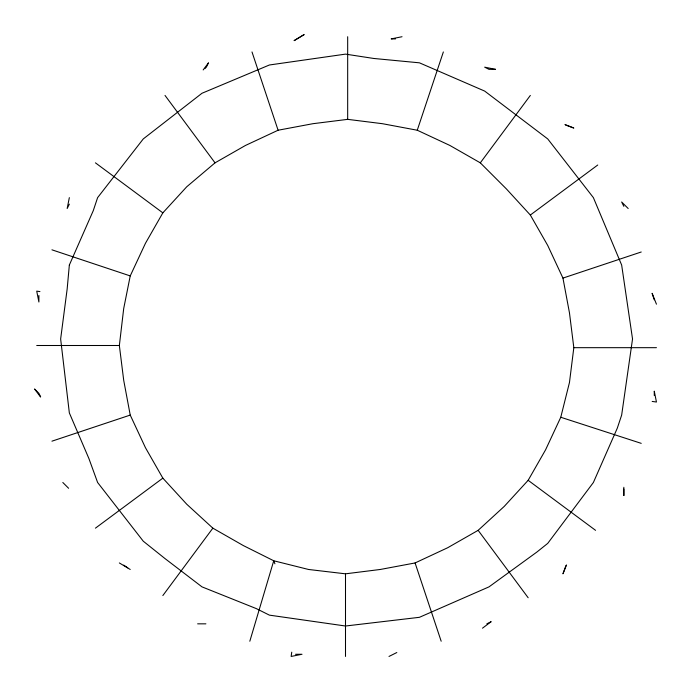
<?xml version="1.0" encoding="UTF-8"?>
<svg xmlns="http://www.w3.org/2000/svg" width="691" height="691" viewBox="0 0 691 691"><rect width="100%" height="100%" fill="white"/><g stroke="black" fill="none" stroke-linecap="round" stroke-linejoin="round"><path stroke-width="1.04" d="M623.835 489.012L623.835 495.542L623.835 487.276M119.353 345.5L123.706 308.531L130.228 275.916L145.447 243.301L162.843 212.854L186.76 186.76L215.031 162.843L245.478 145.447L278.093 130.228L312.885 123.706L347.677 119.353L382.469 123.706L417.26 130.228L449.876 145.447L480.314 162.843L506.408 188.937L530.334 215.031L547.73 245.478L562.949 278.093L569.47 312.885L573.824 347.677L569.47 382.469L560.772 417.26L545.553 449.876L528.157 480.314L504.24 506.408L478.146 530.334L447.699 547.73L415.084 562.949L380.292 569.47L345.5 573.824L308.531 569.47L273.74 560.772L243.301 545.553L212.854 528.157L186.76 504.24L162.843 478.146L145.447 447.699L130.228 415.084L123.706 380.292L119.353 345.5L36.727 345.5M291.749 652.174L291.136 656.45L302.01 654.273L295.489 654.273M69.342 197.635L67.165 208.509L69.342 204.156M249.822 641.231L273.74 560.772L274.914 563.787M417.26 130.228L443.354 51.946M566.508 564.927L562.949 573.824L565.989 565.558M480.314 162.843L530.334 95.436M162.843 595.564L212.854 528.157M203.171 69.938L208.509 62.821L206.333 67.165L204.881 68.616M482.491 628.179L491.189 621.658L486.844 623.835M95.436 528.157L162.843 478.146M530.334 215.031L597.741 165.019M294.219 40.527L304.187 34.55L294.185 40.639M388.99 656.45L396.815 652.537M51.946 441.178L130.228 415.084M562.949 278.093L641.231 251.999M402.032 36.727L391.166 38.903L395.511 38.903M573.824 347.677L656.45 347.677M197.635 623.835L205.901 623.835M39.931 291.593L36.727 291.136L38.895 302.01L38.895 295.489M652.174 401.428L656.45 402.032L654.273 391.166L654.273 395.511M560.772 417.26L641.231 443.354M51.946 249.822L130.228 275.916M564.927 124.492L573.824 128.051L565.558 125.011M119.353 562.949L130.228 569.47M123.706 565.126L127.783 567.838M528.157 480.314L595.564 530.334M95.436 162.843L162.843 212.854M628.179 208.509L621.658 201.988L623.835 206.333M62.821 482.491L68.616 488.287M40.484 396.893L34.55 388.99L38.895 393.334L40.639 396.815M165.019 95.436L215.031 162.843M478.146 530.334L528.157 597.741M656.45 304.187L652.105 293.312L654.273 299.834M251.999 51.946L278.093 130.228M415.084 562.949L441.178 641.231M347.677 36.727L347.677 119.353M345.5 573.824L345.5 656.45M69.342 265.042L67.165 288.968L60.644 338.979L69.342 412.907L88.914 458.574L97.612 482.491L143.27 541.2L165.019 558.596L201.988 586.866L256.344 608.616L269.395 615.137L345.5 626.011L419.428 617.313L489.012 586.866L536.855 552.074L547.73 543.376L593.388 482.491L617.313 428.126L621.658 415.084L632.533 338.979L621.658 265.042L593.388 197.635L547.73 138.926L484.667 91.082L419.428 62.821L373.771 58.467L345.5 54.123L269.395 64.989L201.988 93.259L143.27 138.926L97.612 197.635L93.259 210.686L69.342 265.042M495.542 69.342L489.012 69.342L484.667 67.165L495.542 69.342"/></g></svg>
